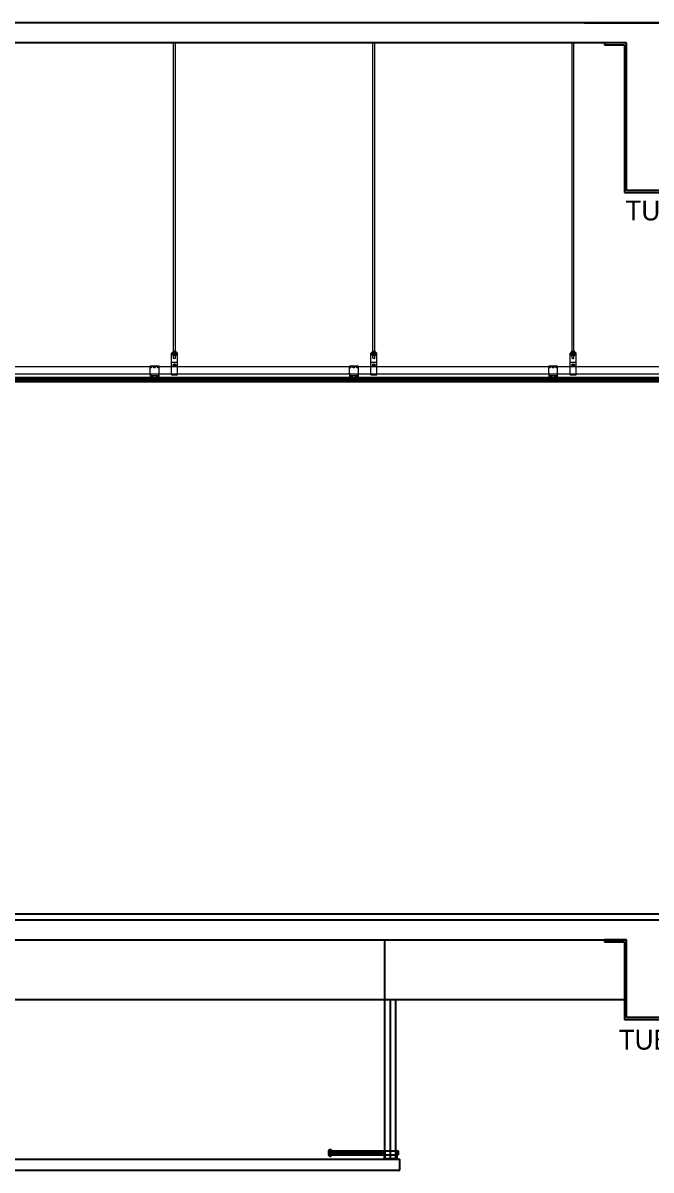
# Model space of a CAD drawing. Extents: x 152195838 to 323921156, y 365159662 to 730681027.
# Drawn here: x 160283672 to 160286824, y 365315308 to 365321063 of the extents above; entities that cross this region are included whole.
import ezdxf
from ezdxf.enums import TextEntityAlignment as Align

# ---------------------------------------------------------------- set-up
doc = ezdxf.new("R2010")
doc.units = 0
doc.header["$MEASUREMENT"] = 0
doc.linetypes.add('CEN', pattern=[63, 60, -1, 1, -1])
doc.layers.get('0').update_dxf_attribs({"linetype": 'CONTINUOUS'})
doc.layers.get('Defpoints').update_dxf_attribs({"linetype": 'CONTINUOUS'})
for name, color, linetype in [('4A.TEC CEN', 1, 'CEN'), ('4A.TEC 마감선 2', 5, 'CONTINUOUS'), ('ELE', 4, 'CONTINUOUS'), ('FIN', 6, 'CONTINUOUS'), ('k-BESTO', 4, 'CONTINUOUS'), ('OHD', 4, 'CONTINUOUS'), ('㈜SE&C 벽체 1', 2, 'CONTINUOUS'), ('㈜SE&C 벽체 4', 7, 'CONTINUOUS'), ('㈜SE&C 심볼', 7, 'CONTINUOUS')]:
    doc.layers.add(name, color=color, linetype=linetype)
doc.layers.add('CEIL', color=9, linetype='CONTINUOUS', lineweight=0)
doc.layers.add('DEFPOINT', color=135, linetype='CONTINUOUS', plot=False)
doc.styles.add('돋움', font='')
doc.styles.get('돋움').set_extended_font_data('돋움')

# ---------------------------------------------------------------- blocks, each defined once
blk = doc.blocks.new('STOPER')
h = blk.add_hatch()
h.set_pattern_fill('ANSI32', color=4, scale=30, style=0)
h.set_pattern_definition([(45, (-19512.494, -16373.529), (-7.9549513, 7.9549513), []), (45, (-19507.191, -16373.529), (-7.9549513, 7.9549513), [])])
h.paths.add_polyline_path([(-378.7, 60), (-378.7, 30), (0, 30), (0, 60)])
for p, q in [((-400, 58), (-400, 32)), ((-390, 68), (-378.7, 68)), ((-390, 22), (-378.7, 22)), ((-385, 68), (-385, 22)), ((-385, 60), (-385, 30)), ((-378.7, 68), (-378.7, 22)), ((-378.7, 60), (0, 60)), ((-378.7, 30), (0, 30)), ((0, 65), (0, 0)), ((0, 65), (5, 65)), ((0, 5), (90, 5)), ((5, 65), (5, 5)), ((5, 60), (85, 60)), ((5, 30), (85, 30)), ((85, 65), (85, 5)), ((85, 65), (90, 65)), ((90, 65), (90, 0)), ((90, 60), (100, 60)), ((90, 30), (100, 30)), ((100, 60), (100, 30)), ((0, 0), (90, 0))]:
    blk.add_line(p, q)
for centre, start, end in [((-390, 58), 90, 180), ((-390, 32), 180, 270)]:
    blk.add_arc(centre, 10, start, end)
blk = doc.blocks.new('zw$3958')
at = {"layer": 'OHD', "color": 4}
for p, q in [((4430.8, 3855, -34510), (4430.8, 4955, -34510)), ((4458.8, 3855, -34510), (4458.8, 4655, -34510)), ((4486.8, 3855, -34510), (4486.8, 4655, -34510)), ((1202.4, 3855, -34510), (4505.4, 3855, -34510)), ((1202.4, 3800, -34510), (4505.4, 3800, -34510)), ((4505.4, 3800, -34510), (4505.4, 3855, -34510))]:
    blk.add_line(p, q, dxfattribs=at)
at = {"layer": 'OHD', "color": 4, "xscale": 0.699999999254942, "yscale": 0.699999999254942, "zscale": 0.699999999254942}
blk.add_blockref('STOPER', (4427.3, 3855, -34510), dxfattribs=at)
blk = doc.blocks.new('A$C55e674ec')
at = {"layer": 'Defpoints'}
for p, q in [((0, 674.7), (760, 674.7)), ((380, 174.7), (380, 674.7))]:
    blk.add_line(p, q, dxfattribs=at)
at = {"layer": 'k-BESTO'}
for p, q in [((100, 574.7), (100, 564.7)), ((210, 574.7), (100, 574.7)), ((100, 574.7), (100, 574.7)), ((100, 564.7), (200, 564.7)), ((200, 564.7), (200, 174.7)), ((210, 184.7), (210, 574.7)), ((660, 574.7), (550, 574.7)), ((550, 574.7), (550, 184.7)), ((560, 174.7), (560, 564.7)), ((560, 564.7), (660, 564.7)), ((660, 564.7), (660, 574.7)), ((200, 174.7), (560, 174.7)), ((550, 184.7), (210, 184.7))]:
    blk.add_line(p, q, dxfattribs=at)
at = {"layer": 'DEFPOINT', "linetype": 'ByBlock', "style": '돋움'}
blk.add_text('TUB21', height=100, dxfattribs=at).set_placement((172, 73.8), align=Align.MIDDLE_LEFT)
blk = doc.blocks.new('A$C7607d1b9')
at = {"layer": 'Defpoints'}
for p, q in [((0, 1013.7), (760, 1013.7)), ((380, 163.7), (380, 1013.7))]:
    blk.add_line(p, q, dxfattribs=at)
at = {"layer": 'k-BESTO'}
for p, q in [((100, 913.7), (100, 903.7)), ((210, 913.7), (100, 913.7)), ((100, 913.7), (100, 913.7)), ((100, 903.7), (200, 903.7)), ((200, 903.7), (200, 163.7)), ((210, 173.7), (210, 913.7)), ((660, 913.7), (550, 913.7)), ((550, 913.7), (550, 173.7)), ((560, 163.7), (560, 903.7)), ((560, 903.7), (660, 903.7)), ((660, 903.7), (660, 913.7)), ((550, 173.7), (210, 173.7)), ((200, 163.7), (560, 163.7))]:
    blk.add_line(p, q, dxfattribs=at)
at = {"layer": 'DEFPOINT', "linetype": 'ByBlock', "style": '돋움'}
blk.add_text('TUB1', height=100, dxfattribs=at).set_placement((205.6, 72.9), align=Align.MIDDLE_LEFT)
blk = doc.blocks.new('dwg4BB8')
at = {"layer": '4A.TEC 마감선 2'}
blk.add_line((22050, 5530), (33950, 5530), dxfattribs=at)
at = {"layer": 'CEIL'}
for p, q in [((25558.2, 8343.4), (25558.2, 9900)), ((25567.2, 8343.4), (25567.2, 9900)), ((26558.2, 8343.4), (26558.2, 9900)), ((26567.2, 8343.4), (26567.2, 9900)), ((27558.2, 8343.4), (27558.2, 9900)), ((27567.2, 8343.4), (27567.2, 9900)), ((25576.2, 8345.4), (25549.2, 8345.4)), ((25549.2, 8345.4), (25549.2, 8343.4)), ((25553.7, 8349.9), (25553.7, 8345.4)), ((25569.7, 8351.9), (25555.7, 8351.9)), ((25571.7, 8349.9), (25571.7, 8345.4)), ((25576.2, 8345.4), (25576.2, 8343.4)), ((26576.2, 8345.4), (26549.2, 8345.4)), ((26549.2, 8345.4), (26549.2, 8343.4)), ((26553.7, 8349.9), (26553.7, 8345.4)), ((26569.7, 8351.9), (26555.7, 8351.9)), ((26571.7, 8349.9), (26571.7, 8345.4)), ((26576.2, 8345.4), (26576.2, 8343.4)), ((27576.2, 8345.4), (27549.2, 8345.4)), ((27549.2, 8345.4), (27549.2, 8343.4)), ((27553.7, 8349.9), (27553.7, 8345.4)), ((27569.7, 8351.9), (27555.7, 8351.9)), ((27571.7, 8349.9), (27571.7, 8345.4)), ((27576.2, 8345.4), (27576.2, 8343.4)), ((25547.7, 8235), (25547.7, 8343.4)), ((25577.7, 8343.4), (25547.7, 8343.4)), ((25547.7, 8339.4), (25577.7, 8339.4)), ((25577.7, 8295.8), (25547.7, 8295.8)), ((25549.2, 8337.4), (25549.2, 8339.4)), ((25549.2, 8337.4), (25576.2, 8337.4)), ((25553.7, 8332.9), (25553.7, 8337.4)), ((25569.7, 8330.9), (25555.7, 8330.9)), ((25558.2, 8317.9), (25558.2, 8339.4)), ((25565.2, 8315.9), (25560.2, 8315.9)), ((25562.7, 8276.7), (25562.7, 8290.3)), ((25567.2, 8317.9), (25567.2, 8339.4)), ((25571.7, 8332.9), (25571.7, 8337.4)), ((25576.2, 8337.4), (25576.2, 8339.4)), ((25577.7, 8235), (25577.7, 8343.4)), ((26547.7, 8235), (26547.7, 8343.4)), ((26577.7, 8343.4), (26547.7, 8343.4)), ((26547.7, 8339.4), (26577.7, 8339.4)), ((26577.7, 8295.8), (26547.7, 8295.8)), ((26549.2, 8337.4), (26549.2, 8339.4)), ((26549.2, 8337.4), (26576.2, 8337.4)), ((26553.7, 8332.9), (26553.7, 8337.4)), ((26569.7, 8330.9), (26555.7, 8330.9)), ((26558.2, 8317.9), (26558.2, 8339.4)), ((26565.2, 8315.9), (26560.2, 8315.9)), ((26562.7, 8276.7), (26562.7, 8290.3)), ((26567.2, 8317.9), (26567.2, 8339.4)), ((26571.7, 8332.9), (26571.7, 8337.4)), ((26576.2, 8337.4), (26576.2, 8339.4)), ((26577.7, 8235), (26577.7, 8343.4)), ((27547.7, 8235), (27547.7, 8343.4)), ((27577.7, 8343.4), (27547.7, 8343.4)), ((27547.7, 8339.4), (27577.7, 8339.4)), ((27577.7, 8295.8), (27547.7, 8295.8)), ((27549.2, 8337.4), (27549.2, 8339.4)), ((27549.2, 8337.4), (27576.2, 8337.4)), ((27553.7, 8332.9), (27553.7, 8337.4)), ((27569.7, 8330.9), (27555.7, 8330.9)), ((27558.2, 8317.9), (27558.2, 8339.4)), ((27565.2, 8315.9), (27560.2, 8315.9)), ((27562.7, 8276.7), (27562.7, 8290.3)), ((27567.2, 8317.9), (27567.2, 8339.4)), ((27571.7, 8332.9), (27571.7, 8337.4)), ((27576.2, 8337.4), (27576.2, 8339.4)), ((27577.7, 8235), (27577.7, 8343.4)), ((25485.2, 8278), (25440.2, 8278)), ((25440.2, 8243), (25440.2, 8278)), ((25443.1, 8269), (25440.2, 8269)), ((25445.2, 8238), (25440.2, 8243)), ((25445.2, 8238), (25440.2, 8238)), ((25440.2, 8238), (25440.2, 8219)), ((25445.2, 8236), (25442.2, 8236)), ((25442.2, 8236), (25442.2, 8221)), ((25483.2, 8230), (25442.2, 8230)), ((25447.2, 8269), (25444.1, 8269)), ((25445.2, 8236), (25445.2, 8238)), ((25447.2, 8273.7), (25447.2, 8278)), ((25447.2, 8269), (25447.2, 8272.4)), ((25459.2, 8273.7), (25459.2, 8278)), ((25459.2, 8269), (25459.2, 8272.4)), ((25462.4, 8269), (25459.2, 8269)), ((25466.2, 8269), (25463.7, 8269)), ((25466.2, 8273.7), (25466.2, 8278)), ((25466.2, 8269), (25466.2, 8272.4)), ((25478.2, 8273.7), (25478.2, 8278)), ((25478.2, 8269), (25478.2, 8272.4)), ((25480.6, 8269), (25478.2, 8269)), ((25480.2, 8238), (25485.2, 8243)), ((25480.2, 8236), (25480.2, 8238)), ((25485.2, 8238), (25480.2, 8238)), ((25483.2, 8236), (25480.2, 8236)), ((25485.2, 8269), (25482.2, 8269)), ((25483.2, 8221), (25483.2, 8236)), ((25485.2, 8243), (25485.2, 8278)), ((25485.2, 8219), (25485.2, 8238)), ((25547.7, 8235), (25577.7, 8235)), ((25555.7, 8283.3), (25569.7, 8283.3)), ((26440.2, 8243), (26440.2, 8278)), ((26485.2, 8278), (26440.2, 8278)), ((26443.1, 8269), (26440.2, 8269)), ((26445.2, 8238), (26440.2, 8243)), ((26440.2, 8238), (26440.2, 8219)), ((26445.2, 8238), (26440.2, 8238)), ((26442.2, 8236), (26442.2, 8221)), ((26445.2, 8236), (26442.2, 8236)), ((26483.2, 8230), (26442.2, 8230)), ((26447.2, 8269), (26444.1, 8269)), ((26445.2, 8236), (26445.2, 8238)), ((26447.2, 8273.7), (26447.2, 8278)), ((26447.2, 8269), (26447.2, 8272.4)), ((26459.2, 8273.7), (26459.2, 8278)), ((26459.2, 8269), (26459.2, 8272.4)), ((26462.4, 8269), (26459.2, 8269)), ((26466.2, 8269), (26463.7, 8269)), ((26466.2, 8273.7), (26466.2, 8278)), ((26466.2, 8269), (26466.2, 8272.4)), ((26478.2, 8273.7), (26478.2, 8278)), ((26478.2, 8269), (26478.2, 8272.4)), ((26480.6, 8269), (26478.2, 8269)), ((26480.2, 8238), (26485.2, 8243)), ((26485.2, 8238), (26480.2, 8238)), ((26480.2, 8236), (26480.2, 8238)), ((26483.2, 8236), (26480.2, 8236)), ((26485.2, 8269), (26482.2, 8269)), ((26483.2, 8221), (26483.2, 8236)), ((26485.2, 8243), (26485.2, 8278)), ((26485.2, 8219), (26485.2, 8238)), ((26547.7, 8235), (26577.7, 8235)), ((26555.7, 8283.3), (26569.7, 8283.3)), ((27440.2, 8243), (27440.2, 8278)), ((27485.2, 8278), (27440.2, 8278)), ((27443.1, 8269), (27440.2, 8269)), ((27445.2, 8238), (27440.2, 8243)), ((27440.2, 8238), (27440.2, 8219)), ((27445.2, 8238), (27440.2, 8238)), ((27442.2, 8236), (27442.2, 8221)), ((27445.2, 8236), (27442.2, 8236)), ((27483.2, 8230), (27442.2, 8230)), ((27447.2, 8269), (27444.1, 8269)), ((27445.2, 8236), (27445.2, 8238)), ((27447.2, 8273.7), (27447.2, 8278)), ((27447.2, 8269), (27447.2, 8272.4)), ((27459.2, 8273.7), (27459.2, 8278)), ((27459.2, 8269), (27459.2, 8272.4)), ((27462.4, 8269), (27459.2, 8269)), ((27466.2, 8269), (27463.7, 8269)), ((27466.2, 8273.7), (27466.2, 8278)), ((27466.2, 8269), (27466.2, 8272.4)), ((27478.2, 8273.7), (27478.2, 8278)), ((27478.2, 8269), (27478.2, 8272.4)), ((27480.6, 8269), (27478.2, 8269)), ((27480.2, 8238), (27485.2, 8243)), ((27485.2, 8238), (27480.2, 8238)), ((27480.2, 8236), (27480.2, 8238)), ((27483.2, 8236), (27480.2, 8236)), ((27485.2, 8269), (27482.2, 8269)), ((27483.2, 8221), (27483.2, 8236)), ((27485.2, 8243), (27485.2, 8278)), ((27485.2, 8219), (27485.2, 8238)), ((27547.7, 8235), (27577.7, 8235)), ((27555.7, 8283.3), (27569.7, 8283.3)), ((25440.2, 8219), (25446.2, 8219)), ((25442.2, 8221), (25444.5, 8221)), ((25456.2, 8219), (25469.2, 8219)), ((25457.9, 8221), (25467.5, 8221)), ((25479.2, 8219), (25485.2, 8219)), ((25480.9, 8221), (25483.2, 8221)), ((26440.2, 8219), (26446.2, 8219)), ((26442.2, 8221), (26444.5, 8221)), ((26456.2, 8219), (26469.2, 8219)), ((26457.9, 8221), (26467.5, 8221)), ((26479.2, 8219), (26485.2, 8219)), ((26480.9, 8221), (26483.2, 8221)), ((27440.2, 8219), (27446.2, 8219)), ((27442.2, 8221), (27444.5, 8221)), ((27456.2, 8219), (27469.2, 8219)), ((27457.9, 8221), (27467.5, 8221)), ((27479.2, 8219), (27485.2, 8219)), ((27480.9, 8221), (27483.2, 8221))]:
    blk.add_line(p, q, dxfattribs=at)
for points in [[(22075, 8276), (33975, 8276)], [(33975, 8238), (22075, 8238)]]:
    blk.add_lwpolyline(points, dxfattribs=at)
for centre, radius in [((25562.7, 8283.3), 7), ((25562.7, 8283.3), 5), ((26562.7, 8283.3), 7), ((26562.7, 8283.3), 5), ((27562.7, 8283.3), 7), ((27562.7, 8283.3), 5)]:
    blk.add_circle(centre, radius, dxfattribs=at)
for centre, radius, start, end in [((25555.7, 8349.9), 2, 90, 180), ((25569.7, 8349.9), 2, 0, 90), ((26555.7, 8349.9), 2, 90, 180), ((26569.7, 8349.9), 2, 0, 90), ((27555.7, 8349.9), 2, 90, 180), ((27569.7, 8349.9), 2, 0, 90), ((25555.7, 8332.9), 2, 180, 270), ((25560.2, 8317.9), 2, 180, 270), ((25565.2, 8317.9), 2, 270, 0), ((25565.2, 8317.9), 2, 270, 0), ((25569.7, 8332.9), 2, 270, 0), ((26555.7, 8332.9), 2, 180, 270), ((26560.2, 8317.9), 2, 180, 270), ((26565.2, 8317.9), 2, 270, 0), ((26565.2, 8317.9), 2, 270, 0), ((26569.7, 8332.9), 2, 270, 0), ((27555.7, 8332.9), 2, 180, 270), ((27560.2, 8317.9), 2, 180, 270), ((27565.2, 8317.9), 2, 270, 0), ((27565.2, 8317.9), 2, 270, 0), ((27569.7, 8332.9), 2, 270, 0), ((25451.2, 8219), 7, 16.60155, 163.39845), ((25451.2, 8219), 5, 0, 180), ((25474.2, 8219), 7, 16.60155, 163.39845), ((25474.2, 8219), 5, 0, 180), ((26451.2, 8219), 7, 16.60155, 163.39845), ((26451.2, 8219), 5, 0, 180), ((26474.2, 8219), 7, 16.60155, 163.39845), ((26474.2, 8219), 5, 0, 180), ((27451.2, 8219), 7, 16.60155, 163.39845), ((27451.2, 8219), 5, 0, 180), ((27474.2, 8219), 7, 16.60155, 163.39845), ((27474.2, 8219), 5, 0, 180)]:
    blk.add_arc(centre, radius, start, end, dxfattribs=at)
at = {"layer": 'FIN'}
for p, q in [((34000, 8219), (22060, 8219)), ((34000, 8209.5), (22060, 8209.5)), ((34000, 8200), (22060, 8200))]:
    blk.add_line(p, q, dxfattribs=at)
at = {"layer": '㈜SE&C 벽체 1'}
for p, q in [((111100, 10000, 104238.1), (22000, 10000, -58.5)), ((27830, 9900, 6765.8), (22670, 9900, 725.7)), ((22050, 5500), (33950, 5500)), ((22670, 5400), (27830, 5400))]:
    blk.add_line(p, q, dxfattribs=at)
at = {"layer": '㈜SE&C 벽체 4'}
blk.add_line((22950, 5100), (27820, 5100), dxfattribs=at)
at = {"layer": 'ELE'}
for name, p in [('A$C7607d1b9', (27620, 8986.3, 208125)), ('A$C55e674ec', (27620, 4825.3, 208125))]:
    blk.add_blockref(name, p, dxfattribs=at)

msp = doc.modelspace()

# ---------------------------------------------------------------- linework, layer by layer
at = {"layer": '4A.TEC CEN', "color": 8, "ltscale": 500}
msp.add_line((160209434.12, 365316563.33), (160297692.46, 365316563.33), dxfattribs=at)

# ---------------------------------------------------------------- block references
msp.add_blockref('zw$3958', (160281057.32, 365311508.3, 34510))
at = {"layer": '㈜SE&C 심볼'}
msp.add_blockref('dwg4BB8', (160258870.07, 365311063.33), dxfattribs=at)

doc.saveas('drawing.dxf')
